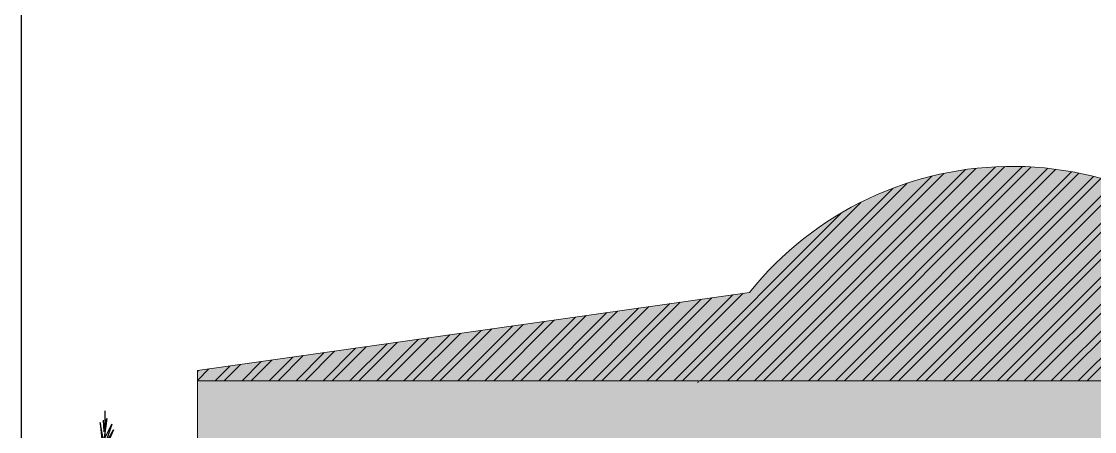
# Model space of a CAD drawing. Header units: inches. Extents: x 17 to 458, y 103 to 566.
# Drawn here: x 303.06 to 347.46, y 250.72 to 267.67 of the extents above; entities that cross this region are included whole.
import ezdxf

# ---------------------------------------------------------------- set-up
doc = ezdxf.new("R2010")
doc.units = ezdxf.units.IN
doc.header["$MEASUREMENT"] = 0
for name, color, linetype in [('PLANT', 100, 'Continuous'), ('TILE', 12, 'Continuous'), ('TREE', 94, 'Continuous')]:
    doc.layers.add(name, color=color, linetype=linetype)

# ---------------------------------------------------------------- blocks, each defined once
blk = doc.blocks.new('A$C6227582D')
at = {"layer": 'TREE'}
for p, q in [((2.863, 9.809), (2.862, 8.019)), ((2.878, 9.236), (2.721, 9.545)), ((2.721, 9.545), (2.861, 9.136)), ((2.879, 9.407), (2.821, 9.659)), ((2.821, 9.659), (2.878, 9.236)), ((2.896, 9.626), (2.879, 9.407)), ((2.885, 9.229), (2.954, 9.58)), ((2.954, 9.58), (2.899, 9.053)), ((2.861, 9.136), (2.691, 9.439)), ((2.691, 9.439), (2.867, 9.039))]:
    blk.add_line(p, q, dxfattribs=at)
blk = doc.blocks.new('A$C0C57033E')
at = {"layer": 'PLANT'}
blk.add_blockref('A$C6227582D', (0, 0), dxfattribs=at)
blk = doc.blocks.new('A$C43726D92')
at = {"layer": 'PLANT', "xscale": -1}
blk.add_blockref('A$C0C57033E', (5.664, 0), dxfattribs=at)

msp = doc.modelspace()

# ---------------------------------------------------------------- hatches: boundary and pattern name
at = {"lineweight": 0, "true_color": 0xcd6928}
h = msp.add_hatch(color=32, dxfattribs=at)
h.dxf.hatch_style = 1
h.paths.add_polyline_path([(377.67478, 252.81862), (377.67478, 253.23949), (355.07551, 256.23968, 0.4864023), (333.18418, 256.47505), (310.33572, 253.23949), (310.33572, 252.81862)])
at = {"lineweight": 0, "true_color": 0xf8d731}
h = msp.add_hatch(dxfattribs=at)
h.set_pattern_fill('ANSI32', color=40, scale=2.104346)
h.set_pattern_definition([(45, (65.9823, 198.5654), (-0.557999, 0.557999), []), (45, (66.3543, 198.5654), (-0.557999, 0.557999), [])])
h.paths.add_polyline_path([(377.67478, 252.81862), (377.67478, 253.23949), (355.07551, 256.23968, 0.4864023), (333.18418, 256.47505), (310.33572, 253.23949), (310.33572, 252.81862)])
at = {"lineweight": 0, "true_color": 0xcd6928}
h = msp.add_hatch(color=32, dxfattribs=at)
h.dxf.hatch_style = 1
h.paths.add_polyline_path([(310.33572, 252.81862), (310.33572, 250.29341), (377.67478, 250.29341), (377.67478, 252.81862)])

# ---------------------------------------------------------------- linework, layer by layer
at = {"color": 240, "true_color": 0xed1f24}
msp.add_line((303.05907, 217.42592), (303.05907, 317.92086), dxfattribs=at)
msp.add_line((303.05907, 217.42592), (303.05907, 317.92086), dxfattribs=at)
at = {"color": 6, "lineweight": 0}
for p, q in [((333.18418, 256.47505), (310.33572, 253.23949)), ((344.01813, 256.35857), (344.00525, 256.35871)), ((310.33572, 252.81862), (310.33572, 253.23949)), ((310.33572, 252.81862), (377.67478, 252.81862))]:
    msp.add_line(p, q, dxfattribs=at)
at = {"lineweight": 0}
msp.add_line((310.33572, 249.6621), (310.33572, 252.81862), dxfattribs=at)
at = {"color": 6, "lineweight": 0}
for start, end in [(37.507202, 141.260782), (158.715597, 159.08081)]:
    msp.add_arc((344.03749, 247.76771), 13.91446, start, end, dxfattribs=at)

# ---------------------------------------------------------------- block references
at = {"layer": 'TILE', "lineweight": 0, "xscale": 2.104345709081144, "yscale": 2.104345709081144, "zscale": 2.104345709081144}
msp.add_blockref('A$C43726D92', (300.61003, 230.93343), dxfattribs=at)

doc.saveas('drawing.dxf')
